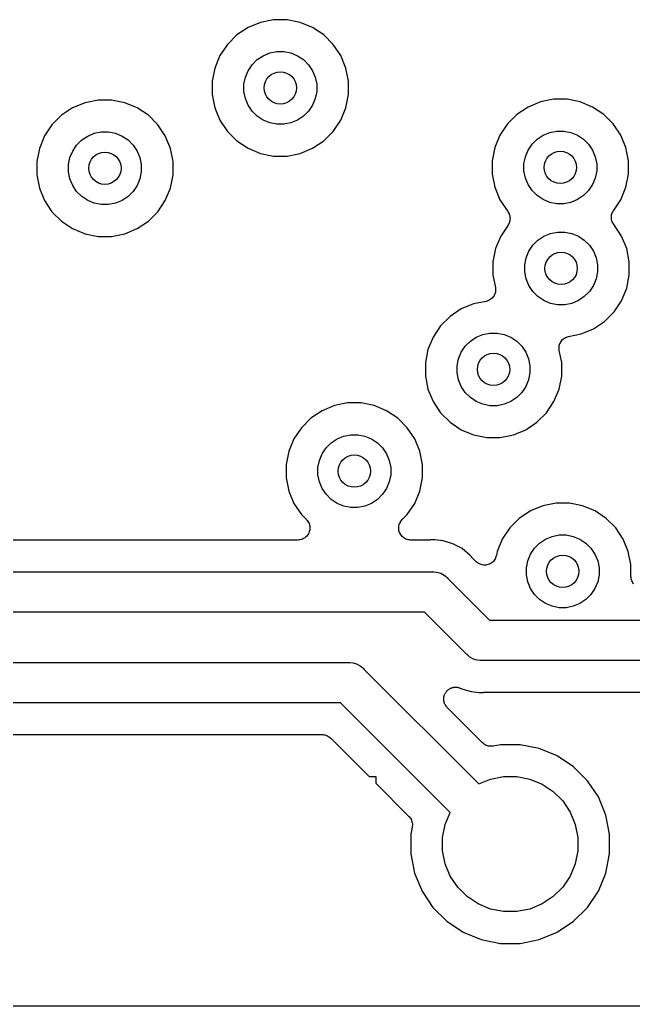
# Model space of a CAD drawing. Extents: x 3.6 to 7.49, y -4.48 to -2.36.
# Drawn here: x 5.1879 to 5.4916, y -4.4539 to -3.9655 of the extents above; entities that cross this region are included whole.
import ezdxf

# ---------------------------------------------------------------- set-up
doc = ezdxf.new("R2010")
doc.units = 0
doc.header["$MEASUREMENT"] = 0
doc.layers.add('BLACK', color=7, linetype='CONTINUOUS')

msp = doc.modelspace()

# ---------------------------------------------------------------- linework, layer by layer
at = {"layer": 'BLACK', "linetype": 'CONTINUOUS'}
for p, q in [((5.31361, -3.96546), (5.30709, -3.96676)), ((5.32025, -3.96546), (5.31361, -3.96546)), ((5.32677, -3.96676), (5.32025, -3.96546)), ((5.30094, -3.96931), (5.29542, -3.973)), ((5.30709, -3.96676), (5.30094, -3.96931)), ((5.33291, -3.96931), (5.32677, -3.96676)), ((5.33844, -3.973), (5.33291, -3.96931)), ((5.29542, -3.973), (5.29072, -3.9777)), ((5.34314, -3.9777), (5.33844, -3.973)), ((5.29072, -3.9777), (5.28702, -3.98323)), ((5.34684, -3.98323), (5.34314, -3.9777)), ((5.28702, -3.98323), (5.28448, -3.98937)), ((5.30295, -3.98774), (5.30545, -3.98523)), ((5.30545, -3.98523), (5.3084, -3.98326)), ((5.3084, -3.98326), (5.31168, -3.9819)), ((5.31168, -3.9819), (5.31516, -3.98121)), ((5.31516, -3.98121), (5.3187, -3.98121)), ((5.3187, -3.98121), (5.32218, -3.9819)), ((5.32218, -3.9819), (5.32546, -3.98326)), ((5.32546, -3.98326), (5.3284, -3.98523)), ((5.3284, -3.98523), (5.33091, -3.98774)), ((5.34938, -3.98937), (5.34684, -3.98323)), ((5.28448, -3.98937), (5.28318, -3.99589)), ((5.29962, -3.99396), (5.30098, -3.99069)), ((5.30098, -3.99069), (5.30295, -3.98774)), ((5.33091, -3.98774), (5.33288, -3.99069)), ((5.33288, -3.99069), (5.33424, -3.99396)), ((5.35068, -3.99589), (5.34938, -3.98937)), ((5.29893, -3.99744), (5.29962, -3.99396)), ((5.33424, -3.99396), (5.33493, -3.99744)), ((5.28318, -3.99589), (5.28318, -4.00254)), ((5.29893, -4.00099), (5.29893, -3.99744)), ((5.33493, -3.99744), (5.33493, -4.00099)), ((5.35068, -4.00254), (5.35068, -3.99589)), ((5.22676, -4.00524), (5.22024, -4.00654)), ((5.23341, -4.00524), (5.22676, -4.00524)), ((5.23993, -4.00654), (5.23341, -4.00524)), ((5.28318, -4.00254), (5.28448, -4.00906)), ((5.29962, -4.00446), (5.29893, -4.00099)), ((5.30098, -4.00774), (5.29962, -4.00446)), ((5.33424, -4.00446), (5.33288, -4.00774)), ((5.33493, -4.00099), (5.33424, -4.00446)), ((5.34938, -4.00906), (5.35068, -4.00254)), ((5.45219, -4.00483), (5.44567, -4.00613)), ((5.45884, -4.00483), (5.45219, -4.00483)), ((5.46536, -4.00613), (5.45884, -4.00483)), ((5.2141, -4.00908), (5.20857, -4.01278)), ((5.22024, -4.00654), (5.2141, -4.00908)), ((5.24607, -4.00908), (5.23993, -4.00654)), ((5.2516, -4.01278), (5.24607, -4.00908)), ((5.28448, -4.00906), (5.28702, -4.0152)), ((5.30295, -4.01069), (5.30098, -4.00774)), ((5.33288, -4.00774), (5.33091, -4.01069)), ((5.34684, -4.0152), (5.34938, -4.00906)), ((5.43953, -4.00868), (5.434, -4.01237)), ((5.44567, -4.00613), (5.43953, -4.00868)), ((5.4715, -4.00868), (5.46536, -4.00613)), ((5.47702, -4.01237), (5.4715, -4.00868)), ((5.20857, -4.01278), (5.20387, -4.01748)), ((5.2563, -4.01748), (5.2516, -4.01278)), ((5.28702, -4.0152), (5.29072, -4.02073)), ((5.30545, -4.01319), (5.30295, -4.01069)), ((5.3084, -4.01516), (5.30545, -4.01319)), ((5.31168, -4.01652), (5.3084, -4.01516)), ((5.32546, -4.01516), (5.32218, -4.01652)), ((5.3284, -4.01319), (5.32546, -4.01516)), ((5.33091, -4.01069), (5.3284, -4.01319)), ((5.34314, -4.02073), (5.34684, -4.0152)), ((5.434, -4.01237), (5.4293, -4.01707)), ((5.48173, -4.01707), (5.47702, -4.01237)), ((5.20387, -4.01748), (5.20018, -4.02301)), ((5.25999, -4.02301), (5.2563, -4.01748)), ((5.31516, -4.01721), (5.31168, -4.01652)), ((5.3187, -4.01721), (5.31516, -4.01721)), ((5.32218, -4.01652), (5.3187, -4.01721)), ((5.4293, -4.01707), (5.4256, -4.0226)), ((5.48542, -4.0226), (5.48173, -4.01707)), ((5.20018, -4.02301), (5.19764, -4.02915)), ((5.21611, -4.02752), (5.21861, -4.02501)), ((5.21861, -4.02501), (5.22156, -4.02304)), ((5.22156, -4.02304), (5.22484, -4.02168)), ((5.22484, -4.02168), (5.22831, -4.02099)), ((5.22831, -4.02099), (5.23186, -4.02099)), ((5.23186, -4.02099), (5.23534, -4.02168)), ((5.23534, -4.02168), (5.23861, -4.02304)), ((5.23861, -4.02304), (5.24156, -4.02501)), ((5.24156, -4.02501), (5.24407, -4.02752)), ((5.26254, -4.02915), (5.25999, -4.02301)), ((5.29072, -4.02073), (5.29542, -4.02543)), ((5.33844, -4.02543), (5.34314, -4.02073)), ((5.4256, -4.0226), (5.42306, -4.02874)), ((5.44153, -4.02711), (5.44404, -4.0246)), ((5.44404, -4.0246), (5.44699, -4.02263)), ((5.44699, -4.02263), (5.45026, -4.02127)), ((5.45026, -4.02127), (5.45374, -4.02058)), ((5.45374, -4.02058), (5.45728, -4.02058)), ((5.45728, -4.02058), (5.46076, -4.02127)), ((5.46076, -4.02127), (5.46404, -4.02263)), ((5.46404, -4.02263), (5.46699, -4.0246)), ((5.46699, -4.0246), (5.46949, -4.02711)), ((5.48796, -4.02874), (5.48542, -4.0226)), ((5.19764, -4.02915), (5.19634, -4.03567)), ((5.21414, -4.03047), (5.21611, -4.02752)), ((5.24407, -4.02752), (5.24604, -4.03047)), ((5.26383, -4.03567), (5.26254, -4.02915)), ((5.29542, -4.02543), (5.30094, -4.02912)), ((5.30094, -4.02912), (5.30709, -4.03166)), ((5.32677, -4.03166), (5.33291, -4.02912)), ((5.33291, -4.02912), (5.33844, -4.02543)), ((5.42306, -4.02874), (5.42176, -4.03526)), ((5.43956, -4.03006), (5.44153, -4.02711)), ((5.46949, -4.02711), (5.47146, -4.03006)), ((5.48926, -4.03526), (5.48796, -4.02874)), ((5.21209, -4.03722), (5.21278, -4.03374)), ((5.21278, -4.03374), (5.21414, -4.03047)), ((5.24604, -4.03047), (5.24739, -4.03374)), ((5.24739, -4.03374), (5.24809, -4.03722)), ((5.30709, -4.03166), (5.31361, -4.03296)), ((5.31361, -4.03296), (5.32025, -4.03296)), ((5.32025, -4.03296), (5.32677, -4.03166)), ((5.43751, -4.03681), (5.4382, -4.03333)), ((5.4382, -4.03333), (5.43956, -4.03006)), ((5.47146, -4.03006), (5.47282, -4.03333)), ((5.47282, -4.03333), (5.47351, -4.03681)), ((5.19634, -4.03567), (5.19634, -4.04232)), ((5.21209, -4.04076), (5.21209, -4.03722)), ((5.24809, -4.03722), (5.24809, -4.04076)), ((5.26383, -4.04232), (5.26383, -4.03567)), ((5.42176, -4.03526), (5.42176, -4.04191)), ((5.43751, -4.04036), (5.43751, -4.03681)), ((5.47351, -4.03681), (5.47351, -4.04036)), ((5.48926, -4.04191), (5.48926, -4.03526)), ((5.19634, -4.04232), (5.19764, -4.04884)), ((5.21278, -4.04424), (5.21209, -4.04076)), ((5.21414, -4.04752), (5.21278, -4.04424)), ((5.24739, -4.04424), (5.24604, -4.04752)), ((5.24809, -4.04076), (5.24739, -4.04424)), ((5.26254, -4.04884), (5.26383, -4.04232)), ((5.42176, -4.04191), (5.42306, -4.04843)), ((5.4382, -4.04383), (5.43751, -4.04036)), ((5.43956, -4.04711), (5.4382, -4.04383)), ((5.47282, -4.04383), (5.47146, -4.04711)), ((5.47351, -4.04036), (5.47282, -4.04383)), ((5.48796, -4.04843), (5.48926, -4.04191)), ((5.19764, -4.04884), (5.20018, -4.05498)), ((5.21611, -4.05047), (5.21414, -4.04752)), ((5.24604, -4.04752), (5.24407, -4.05047)), ((5.25999, -4.05498), (5.26254, -4.04884)), ((5.42306, -4.04843), (5.4256, -4.05457)), ((5.44153, -4.05006), (5.43956, -4.04711)), ((5.47146, -4.04711), (5.46949, -4.05006)), ((5.48542, -4.05457), (5.48796, -4.04843)), ((5.21861, -4.05297), (5.21611, -4.05047)), ((5.22156, -4.05494), (5.21861, -4.05297)), ((5.24156, -4.05297), (5.23861, -4.05494)), ((5.24407, -4.05047), (5.24156, -4.05297)), ((5.44404, -4.05256), (5.44153, -4.05006)), ((5.44699, -4.05453), (5.44404, -4.05256)), ((5.46699, -4.05256), (5.46404, -4.05453)), ((5.46949, -4.05006), (5.46699, -4.05256)), ((5.20018, -4.05498), (5.20387, -4.06051)), ((5.22484, -4.0563), (5.22156, -4.05494)), ((5.22831, -4.05699), (5.22484, -4.0563)), ((5.23186, -4.05699), (5.22831, -4.05699)), ((5.23534, -4.0563), (5.23186, -4.05699)), ((5.23861, -4.05494), (5.23534, -4.0563)), ((5.2563, -4.06051), (5.25999, -4.05498)), ((5.4256, -4.05457), (5.42962, -4.06058)), ((5.45026, -4.05589), (5.44699, -4.05453)), ((5.45374, -4.05658), (5.45026, -4.05589)), ((5.45728, -4.05658), (5.45374, -4.05658)), ((5.46076, -4.05589), (5.45728, -4.05658)), ((5.46404, -4.05453), (5.46076, -4.05589)), ((5.48178, -4.06001), (5.48542, -4.05457)), ((5.20387, -4.06051), (5.20857, -4.06521)), ((5.2516, -4.06521), (5.2563, -4.06051)), ((5.42962, -4.06058), (5.42963, -4.06059)), ((5.42963, -4.06059), (5.42965, -4.06062)), ((5.42965, -4.06062), (5.42966, -4.06064)), ((5.42966, -4.06064), (5.42968, -4.06066)), ((5.42968, -4.06066), (5.42993, -4.06115)), ((5.42993, -4.06115), (5.43019, -4.06164)), ((5.43019, -4.06164), (5.4302, -4.06166)), ((5.4302, -4.06166), (5.43021, -4.06168)), ((5.43021, -4.06168), (5.43036, -4.06221)), ((5.43036, -4.06221), (5.43052, -4.06274)), ((5.43052, -4.06274), (5.43052, -4.06277)), ((5.43052, -4.06277), (5.43053, -4.06279)), ((5.43053, -4.06279), (5.43058, -4.06334)), ((5.43063, -4.06394), (5.43057, -4.06448)), ((5.43058, -4.06334), (5.43063, -4.06389)), ((5.43063, -4.06389), (5.43063, -4.06391)), ((5.43063, -4.06391), (5.43063, -4.06394)), ((5.48079, -4.06323), (5.48085, -4.06268)), ((5.48079, -4.06325), (5.48079, -4.06323)), ((5.48079, -4.06328), (5.48079, -4.06325)), ((5.48084, -4.06383), (5.48079, -4.06328)), ((5.48089, -4.06438), (5.48084, -4.06383)), ((5.48085, -4.06268), (5.4809, -4.06213)), ((5.4809, -4.06213), (5.48091, -4.06211)), ((5.48091, -4.06208), (5.48108, -4.06155)), ((5.48091, -4.06211), (5.48091, -4.06208)), ((5.48108, -4.06155), (5.48124, -4.06103)), ((5.48124, -4.06103), (5.48125, -4.06101)), ((5.48125, -4.06101), (5.48126, -4.06098)), ((5.48126, -4.06098), (5.48152, -4.06049)), ((5.48152, -4.06049), (5.48178, -4.06001)), ((5.20857, -4.06521), (5.2141, -4.0689)), ((5.2141, -4.0689), (5.22024, -4.07144)), ((5.23993, -4.07144), (5.24607, -4.0689)), ((5.24607, -4.0689), (5.2516, -4.06521)), ((5.42963, -4.06715), (5.426, -4.0726)), ((5.42989, -4.06667), (5.42963, -4.06715)), ((5.43016, -4.06618), (5.42989, -4.06667)), ((5.43017, -4.06616), (5.43016, -4.06618)), ((5.43018, -4.06614), (5.43017, -4.06616)), ((5.43034, -4.06561), (5.43018, -4.06614)), ((5.43051, -4.06508), (5.43034, -4.06561)), ((5.43057, -4.06448), (5.43051, -4.06504)), ((5.43051, -4.06504), (5.43051, -4.06506)), ((5.43051, -4.06506), (5.43051, -4.06508)), ((5.48089, -4.0644), (5.48089, -4.06438)), ((5.4809, -4.06442), (5.48089, -4.0644)), ((5.48106, -4.06496), (5.4809, -4.06442)), ((5.48121, -4.06548), (5.48106, -4.06496)), ((5.48122, -4.06551), (5.48121, -4.06548)), ((5.48123, -4.06553), (5.48122, -4.06551)), ((5.48149, -4.06602), (5.48123, -4.06553)), ((5.48174, -4.06651), (5.48149, -4.06602)), ((5.48175, -4.06653), (5.48174, -4.06651)), ((5.48177, -4.06655), (5.48175, -4.06653)), ((5.48179, -4.06658), (5.48177, -4.06655)), ((5.4818, -4.06659), (5.48179, -4.06658)), ((5.48581, -4.0726), (5.4818, -4.06659)), ((5.22024, -4.07144), (5.22676, -4.07274)), ((5.22676, -4.07274), (5.23341, -4.07274)), ((5.23341, -4.07274), (5.23993, -4.07144)), ((5.426, -4.0726), (5.42345, -4.07874)), ((5.44443, -4.0746), (5.44738, -4.07263)), ((5.44738, -4.07263), (5.45066, -4.07127)), ((5.45066, -4.07127), (5.45413, -4.07058)), ((5.45413, -4.07058), (5.45768, -4.07058)), ((5.45768, -4.07058), (5.46116, -4.07127)), ((5.46116, -4.07127), (5.46443, -4.07263)), ((5.46443, -4.07263), (5.46738, -4.0746)), ((5.48836, -4.07874), (5.48581, -4.0726)), ((5.42345, -4.07874), (5.42216, -4.08526)), ((5.43995, -4.08006), (5.44192, -4.07711)), ((5.44192, -4.07711), (5.44443, -4.0746)), ((5.46738, -4.0746), (5.46989, -4.07711)), ((5.46989, -4.07711), (5.47186, -4.08006)), ((5.48965, -4.08526), (5.48836, -4.07874)), ((5.43791, -4.08681), (5.4386, -4.08333)), ((5.4386, -4.08333), (5.43995, -4.08006)), ((5.47186, -4.08006), (5.47321, -4.08333)), ((5.47321, -4.08333), (5.47391, -4.08681)), ((5.42216, -4.08526), (5.42216, -4.09191)), ((5.43791, -4.09036), (5.43791, -4.08681)), ((5.47391, -4.08681), (5.47391, -4.09036)), ((5.48965, -4.09191), (5.48965, -4.08526)), ((5.42216, -4.09191), (5.42336, -4.09797)), ((5.4386, -4.09383), (5.43791, -4.09036)), ((5.47391, -4.09036), (5.47321, -4.09383)), ((5.48836, -4.09843), (5.48965, -4.09191)), ((5.42336, -4.09797), (5.42337, -4.09801)), ((5.42337, -4.09801), (5.42337, -4.09801)), ((5.42337, -4.09801), (5.42337, -4.09801)), ((5.42337, -4.09801), (5.42338, -4.09805)), ((5.42338, -4.09805), (5.42343, -4.0986)), ((5.43995, -4.09711), (5.4386, -4.09383)), ((5.44192, -4.10006), (5.43995, -4.09711)), ((5.47186, -4.09711), (5.46989, -4.10006)), ((5.47321, -4.09383), (5.47186, -4.09711)), ((5.42209, -4.10288), (5.42174, -4.10331)), ((5.42245, -4.10245), (5.42209, -4.10288)), ((5.42246, -4.10243), (5.42245, -4.10245)), ((5.42247, -4.10242), (5.42246, -4.10243)), ((5.42274, -4.10193), (5.42247, -4.10242)), ((5.423, -4.10144), (5.42274, -4.10193)), ((5.42301, -4.10142), (5.423, -4.10144)), ((5.42302, -4.1014), (5.42301, -4.10142)), ((5.42318, -4.10087), (5.42302, -4.1014)), ((5.42335, -4.10034), (5.42318, -4.10087)), ((5.42336, -4.1003), (5.42335, -4.10032)), ((5.42335, -4.10032), (5.42335, -4.10034)), ((5.42342, -4.09975), (5.42336, -4.1003)), ((5.42348, -4.0992), (5.42342, -4.09975)), ((5.42343, -4.0986), (5.42348, -4.09916)), ((5.42348, -4.09916), (5.42347, -4.09918)), ((5.42347, -4.09918), (5.42348, -4.0992)), ((5.44443, -4.10256), (5.44192, -4.10006)), ((5.44738, -4.10453), (5.44443, -4.10256)), ((5.46738, -4.10256), (5.46443, -4.10453)), ((5.46989, -4.10006), (5.46738, -4.10256)), ((5.48581, -4.10457), (5.48836, -4.09843)), ((5.4126, -4.10613), (5.40646, -4.10868)), ((5.41872, -4.10491), (5.4126, -4.10613)), ((5.41926, -4.10475), (5.41872, -4.10491)), ((5.41979, -4.10459), (5.41926, -4.10475)), ((5.41981, -4.10458), (5.41979, -4.10459)), ((5.41983, -4.10458), (5.41981, -4.10458)), ((5.42031, -4.10432), (5.41983, -4.10458)), ((5.42081, -4.10406), (5.42031, -4.10432)), ((5.42083, -4.10405), (5.42081, -4.10406)), ((5.42084, -4.10404), (5.42083, -4.10405)), ((5.42127, -4.10368), (5.42084, -4.10404)), ((5.42171, -4.10334), (5.42127, -4.10368)), ((5.42172, -4.10332), (5.42171, -4.10334)), ((5.42174, -4.10331), (5.42172, -4.10332)), ((5.45066, -4.10589), (5.44738, -4.10453)), ((5.45413, -4.10658), (5.45066, -4.10589)), ((5.45768, -4.10658), (5.45413, -4.10658)), ((5.46116, -4.10589), (5.45768, -4.10658)), ((5.46443, -4.10453), (5.46116, -4.10589)), ((5.48212, -4.1101), (5.48581, -4.10457)), ((5.40093, -4.11237), (5.39623, -4.11707)), ((5.40646, -4.10868), (5.40093, -4.11237)), ((5.47742, -4.1148), (5.48212, -4.1101)), ((5.39623, -4.11707), (5.39253, -4.1226)), ((5.47189, -4.11849), (5.47742, -4.1148)), ((5.39253, -4.1226), (5.38999, -4.12874)), ((5.41097, -4.1246), (5.41391, -4.12263)), ((5.41391, -4.12263), (5.41719, -4.12127)), ((5.41719, -4.12127), (5.42067, -4.12058)), ((5.42067, -4.12058), (5.42421, -4.12058)), ((5.42421, -4.12058), (5.42769, -4.12127)), ((5.42769, -4.12127), (5.43097, -4.12263)), ((5.43097, -4.12263), (5.43392, -4.1246)), ((5.45803, -4.12285), (5.45852, -4.12259)), ((5.45852, -4.12259), (5.45854, -4.12258)), ((5.45854, -4.12258), (5.45856, -4.12257)), ((5.45856, -4.12257), (5.45909, -4.12241)), ((5.45909, -4.12241), (5.45962, -4.12225)), ((5.45962, -4.12225), (5.46575, -4.12103)), ((5.46575, -4.12103), (5.47189, -4.11849)), ((5.40649, -4.13006), (5.40846, -4.12711)), ((5.40846, -4.12711), (5.41097, -4.1246)), ((5.43392, -4.1246), (5.43642, -4.12711)), ((5.43642, -4.12711), (5.43839, -4.13006)), ((5.45487, -4.12797), (5.45493, -4.12741)), ((5.45493, -4.12741), (5.45499, -4.12686)), ((5.45499, -4.12686), (5.455, -4.12684)), ((5.455, -4.12682), (5.45516, -4.12629)), ((5.455, -4.12684), (5.455, -4.12682)), ((5.45516, -4.12629), (5.45533, -4.12576)), ((5.45533, -4.12576), (5.45534, -4.12574)), ((5.45534, -4.12574), (5.45535, -4.12572)), ((5.45535, -4.12572), (5.45561, -4.12524)), ((5.45561, -4.12524), (5.45588, -4.12475)), ((5.45588, -4.12475), (5.45589, -4.12473)), ((5.45589, -4.12473), (5.4559, -4.12471)), ((5.4559, -4.12471), (5.45626, -4.12429)), ((5.45626, -4.12429), (5.45661, -4.12386)), ((5.45661, -4.12386), (5.45663, -4.12384)), ((5.45663, -4.12384), (5.45664, -4.12383)), ((5.45664, -4.12383), (5.45707, -4.12348)), ((5.45707, -4.12348), (5.4575, -4.12313)), ((5.4575, -4.12313), (5.45752, -4.12312)), ((5.45752, -4.12312), (5.45754, -4.12311)), ((5.45754, -4.12311), (5.45803, -4.12285)), ((5.38999, -4.12874), (5.38869, -4.13526)), ((5.40513, -4.13333), (5.40649, -4.13006)), ((5.43839, -4.13006), (5.43975, -4.13333)), ((5.45487, -4.12799), (5.45487, -4.12797)), ((5.45487, -4.12801), (5.45487, -4.12799)), ((5.45492, -4.12856), (5.45487, -4.12801)), ((5.45497, -4.12912), (5.45492, -4.12856)), ((5.45498, -4.12915), (5.45497, -4.12912)), ((5.45498, -4.12916), (5.45498, -4.12915)), ((5.45498, -4.1292), (5.45498, -4.12916)), ((5.45498, -4.12916), (5.45498, -4.12916)), ((5.45619, -4.13526), (5.45498, -4.1292)), ((5.38869, -4.13526), (5.38869, -4.14191)), ((5.40444, -4.13681), (5.40513, -4.13333)), ((5.40444, -4.14036), (5.40444, -4.13681)), ((5.43975, -4.13333), (5.44044, -4.13681)), ((5.44044, -4.13681), (5.44044, -4.14036)), ((5.45619, -4.14191), (5.45619, -4.13526)), ((5.38869, -4.14191), (5.38999, -4.14843)), ((5.40513, -4.14383), (5.40444, -4.14036)), ((5.44044, -4.14036), (5.43975, -4.14383)), ((5.45489, -4.14843), (5.45619, -4.14191)), ((5.40649, -4.14711), (5.40513, -4.14383)), ((5.40846, -4.15006), (5.40649, -4.14711)), ((5.43839, -4.14711), (5.43642, -4.15006)), ((5.43975, -4.14383), (5.43839, -4.14711)), ((5.38999, -4.14843), (5.39253, -4.15457)), ((5.41097, -4.15256), (5.40846, -4.15006)), ((5.43642, -4.15006), (5.43392, -4.15256)), ((5.45235, -4.15457), (5.45489, -4.14843)), ((5.3437, -4.15653), (5.33756, -4.15907)), ((5.35022, -4.15523), (5.3437, -4.15653)), ((5.35687, -4.15523), (5.35022, -4.15523)), ((5.36339, -4.15653), (5.35687, -4.15523)), ((5.36953, -4.15907), (5.36339, -4.15653)), ((5.39253, -4.15457), (5.39623, -4.1601)), ((5.41391, -4.15453), (5.41097, -4.15256)), ((5.41719, -4.15589), (5.41391, -4.15453)), ((5.42067, -4.15658), (5.41719, -4.15589)), ((5.42421, -4.15658), (5.42067, -4.15658)), ((5.42769, -4.15589), (5.42421, -4.15658)), ((5.43097, -4.15453), (5.42769, -4.15589)), ((5.43392, -4.15256), (5.43097, -4.15453)), ((5.44865, -4.1601), (5.45235, -4.15457)), ((5.33756, -4.15907), (5.33203, -4.16276)), ((5.37506, -4.16276), (5.36953, -4.15907)), ((5.39623, -4.1601), (5.40093, -4.1648)), ((5.44395, -4.1648), (5.44865, -4.1601)), ((5.33203, -4.16276), (5.32733, -4.16746)), ((5.37976, -4.16746), (5.37506, -4.16276)), ((5.40093, -4.1648), (5.40646, -4.16849)), ((5.43843, -4.16849), (5.44276, -4.16559)), ((5.44276, -4.16559), (5.44395, -4.1648)), ((5.44276, -4.16559), (5.44276, -4.16559)), ((5.32733, -4.16746), (5.32364, -4.17299)), ((5.34829, -4.17167), (5.35177, -4.17098)), ((5.35177, -4.17098), (5.35532, -4.17098)), ((5.35532, -4.17098), (5.35879, -4.17167)), ((5.38345, -4.17299), (5.37976, -4.16746)), ((5.40646, -4.16849), (5.4126, -4.17103)), ((5.4126, -4.17103), (5.41912, -4.17233)), ((5.42576, -4.17233), (5.43228, -4.17103)), ((5.43228, -4.17103), (5.43843, -4.16849)), ((5.32364, -4.17299), (5.32109, -4.17913)), ((5.33956, -4.1775), (5.34207, -4.17499)), ((5.34207, -4.17499), (5.34502, -4.17302)), ((5.34502, -4.17302), (5.34829, -4.17167)), ((5.35879, -4.17167), (5.36207, -4.17302)), ((5.36207, -4.17302), (5.36502, -4.17499)), ((5.36502, -4.17499), (5.36752, -4.1775)), ((5.38599, -4.17913), (5.38345, -4.17299)), ((5.41912, -4.17233), (5.42576, -4.17233)), ((5.32109, -4.17913), (5.3198, -4.18565)), ((5.33624, -4.18373), (5.33759, -4.18045)), ((5.33759, -4.18045), (5.33956, -4.1775)), ((5.36752, -4.1775), (5.36949, -4.18045)), ((5.36949, -4.18045), (5.37085, -4.18373)), ((5.38729, -4.18565), (5.38599, -4.17913)), ((5.3198, -4.18565), (5.3198, -4.1923)), ((5.33554, -4.1872), (5.33624, -4.18373)), ((5.37085, -4.18373), (5.37154, -4.1872)), ((5.38729, -4.1923), (5.38729, -4.18565)), ((5.33554, -4.19075), (5.33554, -4.1872)), ((5.33624, -4.19423), (5.33554, -4.19075)), ((5.37154, -4.19075), (5.37085, -4.19423)), ((5.37154, -4.1872), (5.37154, -4.19075)), ((5.3198, -4.1923), (5.32109, -4.19882)), ((5.33759, -4.1975), (5.33624, -4.19423)), ((5.37085, -4.19423), (5.36949, -4.1975)), ((5.38599, -4.19882), (5.38729, -4.1923)), ((5.32109, -4.19882), (5.32364, -4.20496)), ((5.33956, -4.20045), (5.33759, -4.1975)), ((5.34207, -4.20296), (5.33956, -4.20045)), ((5.36752, -4.20045), (5.36502, -4.20296)), ((5.36949, -4.1975), (5.36752, -4.20045)), ((5.38345, -4.20496), (5.38599, -4.19882)), ((5.32364, -4.20496), (5.32733, -4.21049)), ((5.34502, -4.20493), (5.34207, -4.20296)), ((5.34829, -4.20628), (5.34502, -4.20493)), ((5.36207, -4.20493), (5.35879, -4.20628)), ((5.36502, -4.20296), (5.36207, -4.20493)), ((5.37976, -4.21049), (5.38345, -4.20496)), ((5.45337, -4.20483), (5.44685, -4.20613)), ((5.46002, -4.20483), (5.45337, -4.20483)), ((5.46654, -4.20613), (5.46002, -4.20483)), ((5.32733, -4.21049), (5.32983, -4.21299)), ((5.35177, -4.20698), (5.34829, -4.20628)), ((5.35532, -4.20698), (5.35177, -4.20698)), ((5.35879, -4.20628), (5.35532, -4.20698)), ((5.37726, -4.21299), (5.37976, -4.21049)), ((5.44071, -4.20868), (5.43518, -4.21237)), ((5.44685, -4.20613), (5.44071, -4.20868)), ((5.47268, -4.20868), (5.46654, -4.20613)), ((5.47821, -4.21237), (5.47268, -4.20868)), ((5.32983, -4.21299), (5.32987, -4.21303)), ((5.32987, -4.21303), (5.32987, -4.21303)), ((5.32987, -4.21303), (5.32987, -4.21303)), ((5.32987, -4.21303), (5.32989, -4.21305)), ((5.32989, -4.21305), (5.33024, -4.21349)), ((5.33024, -4.21349), (5.3306, -4.21393)), ((5.3306, -4.21393), (5.3306, -4.21394)), ((5.3306, -4.21394), (5.33061, -4.21395)), ((5.33061, -4.21395), (5.33086, -4.21444)), ((5.33086, -4.21444), (5.33113, -4.21495)), ((5.33113, -4.21495), (5.33113, -4.21496)), ((5.33113, -4.21496), (5.33114, -4.21497)), ((5.33114, -4.21497), (5.33129, -4.21551)), ((5.33129, -4.21551), (5.33145, -4.21606)), ((5.37565, -4.21598), (5.37581, -4.21544)), ((5.37581, -4.21544), (5.37598, -4.2149)), ((5.37598, -4.2149), (5.37599, -4.21489)), ((5.37599, -4.21488), (5.37626, -4.21437)), ((5.37599, -4.21489), (5.37599, -4.21488)), ((5.37626, -4.21437), (5.37653, -4.21388)), ((5.37653, -4.21387), (5.37654, -4.21386)), ((5.37653, -4.21388), (5.37653, -4.21387)), ((5.37654, -4.21386), (5.3769, -4.21342)), ((5.3769, -4.21342), (5.37726, -4.21299)), ((5.43518, -4.21237), (5.43048, -4.21707)), ((5.48291, -4.21707), (5.47821, -4.21237)), ((5.33082, -4.21997), (5.33055, -4.22047)), ((5.33109, -4.21947), (5.33082, -4.21997)), ((5.3311, -4.21945), (5.33109, -4.21946)), ((5.33109, -4.21946), (5.33109, -4.21947)), ((5.33126, -4.21891), (5.3311, -4.21945)), ((5.33143, -4.21837), (5.33126, -4.21891)), ((5.33144, -4.21836), (5.33143, -4.21837)), ((5.3315, -4.21779), (5.33144, -4.21835)), ((5.33144, -4.21835), (5.33144, -4.21836)), ((5.33145, -4.21606), (5.33146, -4.21607)), ((5.33146, -4.21607), (5.33146, -4.21608)), ((5.33146, -4.21608), (5.33151, -4.21665)), ((5.33156, -4.21723), (5.3315, -4.21779)), ((5.33151, -4.21665), (5.33156, -4.21721)), ((5.33156, -4.21721), (5.33156, -4.21722)), ((5.33156, -4.21722), (5.33156, -4.21723)), ((5.37553, -4.21712), (5.37559, -4.21657)), ((5.37553, -4.21713), (5.37553, -4.21712)), ((5.37553, -4.21714), (5.37553, -4.21713)), ((5.37558, -4.2177), (5.37553, -4.21714)), ((5.37563, -4.21827), (5.37558, -4.2177)), ((5.37559, -4.21657), (5.37564, -4.216)), ((5.37563, -4.21828), (5.37563, -4.21827)), ((5.37564, -4.21829), (5.37563, -4.21828)), ((5.37564, -4.216), (5.37565, -4.21599)), ((5.3758, -4.21883), (5.37564, -4.21829)), ((5.37565, -4.21599), (5.37565, -4.21598)), ((5.37596, -4.21938), (5.3758, -4.21883)), ((5.37596, -4.21939), (5.37596, -4.21938)), ((5.37597, -4.2194), (5.37596, -4.21939)), ((5.37623, -4.21989), (5.37597, -4.2194)), ((5.37649, -4.2204), (5.37623, -4.21989)), ((5.3765, -4.22041), (5.37649, -4.2204)), ((5.3765, -4.22042), (5.3765, -4.22041)), ((5.37686, -4.22085), (5.3765, -4.22042)), ((5.43048, -4.21707), (5.42679, -4.2226)), ((5.4866, -4.2226), (5.48291, -4.21707)), ((5.32565, -4.22307), (4.90902, -4.22307)), ((5.32622, -4.22302), (5.32565, -4.22307)), ((5.32678, -4.22296), (5.32622, -4.22302)), ((5.32679, -4.22296), (5.32678, -4.22296)), ((5.3268, -4.22296), (5.32679, -4.22296)), ((5.32735, -4.22279), (5.3268, -4.22296)), ((5.32789, -4.22263), (5.32735, -4.22279)), ((5.3279, -4.22263), (5.32789, -4.22263)), ((5.32789, -4.22263), (5.32789, -4.22263)), ((5.32841, -4.22236), (5.3279, -4.22263)), ((5.3289, -4.2221), (5.32841, -4.22236)), ((5.32891, -4.22209), (5.3289, -4.2221)), ((5.32892, -4.22208), (5.32891, -4.22209)), ((5.32937, -4.22172), (5.32892, -4.22208)), ((5.3298, -4.22137), (5.32937, -4.22172)), ((5.32981, -4.22136), (5.3298, -4.22137)), ((5.33018, -4.22091), (5.32981, -4.22136)), ((5.32981, -4.22136), (5.32981, -4.22136)), ((5.33054, -4.22048), (5.33018, -4.22091)), ((5.33055, -4.22047), (5.33054, -4.22048)), ((5.33054, -4.22048), (5.33054, -4.22048)), ((5.37721, -4.2213), (5.37686, -4.22085)), ((5.37722, -4.2213), (5.37721, -4.2213)), ((5.37723, -4.22131), (5.37722, -4.2213)), ((5.37766, -4.22167), (5.37723, -4.22131)), ((5.3781, -4.22204), (5.37766, -4.22167)), ((5.37811, -4.22204), (5.3781, -4.22204)), ((5.37811, -4.22205), (5.37811, -4.22204)), ((5.37862, -4.22232), (5.37811, -4.22205)), ((5.37911, -4.22259), (5.37862, -4.22232)), ((5.37912, -4.2226), (5.37911, -4.22259)), ((5.37913, -4.2226), (5.37912, -4.2226)), ((5.37967, -4.22277), (5.37913, -4.2226)), ((5.38021, -4.22294), (5.37967, -4.22277)), ((5.38022, -4.22294), (5.38021, -4.22294)), ((5.38023, -4.22295), (5.38022, -4.22294)), ((5.38079, -4.22301), (5.38023, -4.22295)), ((5.38135, -4.22307), (5.38079, -4.22301)), ((5.38137, -4.22307), (5.38135, -4.22307)), ((5.38143, -4.22307), (5.38137, -4.22307)), ((5.38137, -4.22307), (5.38137, -4.22307)), ((5.38137, -4.22307), (5.38137, -4.22307)), ((5.39091, -4.22307), (5.38143, -4.22307)), ((5.39116, -4.22305), (5.39091, -4.22307)), ((5.39141, -4.22305), (5.39116, -4.22305)), ((5.39149, -4.22304), (5.39141, -4.22305)), ((5.39247, -4.22295), (5.39149, -4.22304)), ((5.39344, -4.22304), (5.39247, -4.22295)), ((5.39751, -4.22344), (5.39344, -4.22304)), ((5.39344, -4.22304), (5.39344, -4.22304)), ((5.40237, -4.22492), (5.39751, -4.22344)), ((5.40684, -4.22731), (5.40237, -4.22492)), ((5.42679, -4.2226), (5.42424, -4.22874)), ((5.44271, -4.22711), (5.44522, -4.2246)), ((5.44522, -4.2246), (5.44817, -4.22263)), ((5.44817, -4.22263), (5.45144, -4.22127)), ((5.45144, -4.22127), (5.45492, -4.22058)), ((5.45492, -4.22058), (5.45847, -4.22058)), ((5.45847, -4.22058), (5.46194, -4.22127)), ((5.46194, -4.22127), (5.46522, -4.22263)), ((5.46522, -4.22263), (5.46817, -4.2246)), ((5.46817, -4.2246), (5.47067, -4.22711)), ((5.48914, -4.22874), (5.4866, -4.2226)), ((5.41076, -4.23052), (5.40684, -4.22731)), ((5.42424, -4.22874), (5.42384, -4.23078)), ((5.43938, -4.23333), (5.44074, -4.23006)), ((5.44074, -4.23006), (5.44271, -4.22711)), ((5.47067, -4.22711), (5.47264, -4.23006)), ((5.47264, -4.23006), (5.474, -4.23333)), ((5.49044, -4.23526), (5.48914, -4.22874)), ((5.41138, -4.23128), (5.41076, -4.23052)), ((5.41156, -4.23146), (5.41138, -4.23128)), ((5.41172, -4.23165), (5.41156, -4.23146)), ((5.41177, -4.23171), (5.41172, -4.23165)), ((5.41387, -4.23381), (5.41177, -4.23171)), ((5.4143, -4.23416), (5.41387, -4.23381)), ((5.41474, -4.23452), (5.4143, -4.23416)), ((5.41475, -4.23453), (5.41474, -4.23452)), ((5.41476, -4.23454), (5.41475, -4.23453)), ((5.41526, -4.23481), (5.41476, -4.23454)), ((5.41575, -4.23507), (5.41526, -4.23481)), ((5.41576, -4.23508), (5.41575, -4.23507)), ((5.41577, -4.23508), (5.41576, -4.23508)), ((5.41632, -4.23525), (5.41577, -4.23508)), ((5.42025, -4.23511), (5.41971, -4.23527)), ((5.42026, -4.2351), (5.42025, -4.23511)), ((5.42027, -4.2351), (5.42026, -4.2351)), ((5.42077, -4.23484), (5.42027, -4.2351)), ((5.42127, -4.23457), (5.42077, -4.23484)), ((5.42128, -4.23457), (5.42127, -4.23457)), ((5.42129, -4.23456), (5.42128, -4.23457)), ((5.42173, -4.23421), (5.42129, -4.23456)), ((5.42217, -4.23385), (5.42173, -4.23421)), ((5.42218, -4.23384), (5.42217, -4.23385)), ((5.42219, -4.23384), (5.42218, -4.23384)), ((5.42255, -4.2334), (5.42219, -4.23384)), ((5.42291, -4.23297), (5.42255, -4.2334)), ((5.42292, -4.23296), (5.42291, -4.23297)), ((5.42293, -4.23295), (5.42292, -4.23296)), ((5.4232, -4.23245), (5.42293, -4.23295)), ((5.42347, -4.23196), (5.4232, -4.23245)), ((5.42348, -4.23194), (5.42347, -4.23195)), ((5.42347, -4.23195), (5.42347, -4.23196)), ((5.42365, -4.2314), (5.42348, -4.23194)), ((5.42382, -4.23086), (5.42365, -4.2314)), ((5.42384, -4.23078), (5.42382, -4.23084)), ((5.42382, -4.23084), (5.42382, -4.23084)), ((5.42382, -4.23084), (5.42382, -4.23084)), ((5.42382, -4.23084), (5.42382, -4.23086)), ((5.43869, -4.23681), (5.43938, -4.23333)), ((5.474, -4.23333), (5.47469, -4.23681)), ((4.90006, -4.23882), (5.39198, -4.23882)), ((5.39198, -4.23882), (5.39247, -4.23877)), ((5.39247, -4.23877), (5.39296, -4.23882)), ((5.39296, -4.23882), (5.39296, -4.23882)), ((5.39296, -4.23882), (5.39443, -4.23896)), ((5.39443, -4.23896), (5.39631, -4.23954)), ((5.39631, -4.23954), (5.39805, -4.24046)), ((5.41685, -4.23541), (5.41632, -4.23525)), ((5.41686, -4.23542), (5.41685, -4.23541)), ((5.41688, -4.23542), (5.41686, -4.23542)), ((5.41744, -4.23548), (5.41688, -4.23542)), ((5.418, -4.23554), (5.41744, -4.23548)), ((5.41801, -4.23553), (5.418, -4.23554)), ((5.41802, -4.23554), (5.41801, -4.23553)), ((5.41858, -4.23548), (5.41802, -4.23554)), ((5.41914, -4.23543), (5.41858, -4.23548)), ((5.41916, -4.23543), (5.41914, -4.23543)), ((5.41917, -4.23543), (5.41916, -4.23543)), ((5.41971, -4.23527), (5.41917, -4.23543)), ((5.43869, -4.24036), (5.43869, -4.23681)), ((5.47469, -4.23681), (5.47469, -4.24036)), ((5.49044, -4.24107), (5.49044, -4.23526)), ((5.39805, -4.24046), (5.39868, -4.24098)), ((5.39868, -4.24098), (5.39919, -4.2414)), ((5.39919, -4.2414), (5.39919, -4.2414)), ((5.39919, -4.2414), (5.39957, -4.24171)), ((5.39957, -4.24171), (5.39988, -4.24209)), ((5.39988, -4.24209), (5.42051, -4.26272)), ((5.43938, -4.24383), (5.43869, -4.24036)), ((5.44074, -4.24711), (5.43938, -4.24383)), ((5.474, -4.24383), (5.47264, -4.24711)), ((5.47469, -4.24036), (5.474, -4.24383)), ((5.4905, -4.24162), (5.49044, -4.24107)), ((5.49055, -4.24218), (5.4905, -4.24162)), ((5.49055, -4.2422), (5.49055, -4.24218)), ((5.49055, -4.24222), (5.49055, -4.2422)), ((5.49071, -4.24275), (5.49055, -4.24222)), ((5.49087, -4.24328), (5.49071, -4.24275)), ((5.49088, -4.2433), (5.49087, -4.24328)), ((5.49089, -4.24332), (5.49088, -4.2433)), ((5.49115, -4.24381), (5.49089, -4.24332)), ((5.4914, -4.2443), (5.49115, -4.24381)), ((5.49142, -4.24432), (5.4914, -4.2443)), ((5.49143, -4.24434), (5.49142, -4.24432)), ((5.49178, -4.24477), (5.49143, -4.24434)), ((5.44271, -4.25006), (5.44074, -4.24711)), ((5.47264, -4.24711), (5.47067, -4.25006)), ((5.44522, -4.25256), (5.44271, -4.25006)), ((5.44817, -4.25453), (5.44522, -4.25256)), ((5.45144, -4.25589), (5.44817, -4.25453)), ((5.46522, -4.25453), (5.46194, -4.25589)), ((5.46817, -4.25256), (5.46522, -4.25453)), ((5.47067, -4.25006), (5.46817, -4.25256)), ((5.38832, -4.25882), (4.8964, -4.25882)), ((5.40895, -4.27945), (5.38832, -4.25882)), ((5.45492, -4.25658), (5.45144, -4.25589)), ((5.45847, -4.25658), (5.45492, -4.25658)), ((5.46194, -4.25589), (5.45847, -4.25658)), ((5.42051, -4.26272), (5.52932, -4.26272)), ((4.79848, -4.2837), (5.3503, -4.2837)), ((5.3503, -4.2837), (5.35079, -4.28365)), ((5.35079, -4.28365), (5.35128, -4.2837)), ((5.35128, -4.2837), (5.35128, -4.2837)), ((5.35128, -4.2837), (5.35275, -4.28385)), ((5.35275, -4.28385), (5.35463, -4.28442)), ((5.40927, -4.27983), (5.40895, -4.27945)), ((5.40965, -4.28014), (5.40927, -4.27983)), ((5.41061, -4.28093), (5.40965, -4.28014)), ((5.40965, -4.28014), (5.40965, -4.28014)), ((5.41079, -4.28108), (5.41061, -4.28093)), ((5.41253, -4.28201), (5.41079, -4.28108)), ((5.41441, -4.28258), (5.41253, -4.28201)), ((5.41588, -4.28272), (5.41441, -4.28258)), ((5.41637, -4.28277), (5.41588, -4.28272)), ((5.41588, -4.28272), (5.41588, -4.28272)), ((5.41686, -4.28272), (5.41637, -4.28277)), ((5.52567, -4.28272), (5.41686, -4.28272)), ((5.35463, -4.28442), (5.35637, -4.28535)), ((5.35637, -4.28535), (5.35702, -4.28588)), ((5.35702, -4.28588), (5.35751, -4.28628)), ((5.35751, -4.28628), (5.35751, -4.28628)), ((5.35751, -4.28628), (5.35789, -4.2866)), ((5.35789, -4.2866), (5.35821, -4.28698)), ((5.35821, -4.28698), (5.4151, -4.34387)), ((5.39866, -4.29877), (5.3988, -4.29852)), ((5.3988, -4.29852), (5.39899, -4.2983)), ((5.39899, -4.2983), (5.39914, -4.29806)), ((5.39914, -4.29806), (5.39935, -4.29786)), ((5.39935, -4.29786), (5.39954, -4.29763)), ((5.39954, -4.29763), (5.39976, -4.29745)), ((5.39976, -4.29745), (5.39996, -4.29725)), ((5.39996, -4.29725), (5.40021, -4.29709)), ((5.40021, -4.29709), (5.40044, -4.29691)), ((5.40044, -4.29691), (5.40069, -4.29677)), ((5.40069, -4.29677), (5.40093, -4.29662)), ((5.40093, -4.29662), (5.4012, -4.2965)), ((5.4012, -4.2965), (5.40146, -4.29637)), ((5.40146, -4.29637), (5.40173, -4.29629)), ((5.40173, -4.29629), (5.40199, -4.29618)), ((5.40199, -4.29618), (5.40228, -4.29612)), ((5.40228, -4.29612), (5.40256, -4.29604)), ((5.40256, -4.29604), (5.40284, -4.29601)), ((5.40284, -4.29601), (5.40312, -4.29596)), ((5.40312, -4.29596), (5.40342, -4.29596)), ((5.40342, -4.29596), (5.40371, -4.29593)), ((5.40371, -4.29593), (5.40399, -4.29596)), ((5.40399, -4.29596), (5.40428, -4.29596)), ((5.40428, -4.29596), (5.40456, -4.29602)), ((5.40456, -4.29602), (5.40485, -4.29605)), ((5.40485, -4.29605), (5.40513, -4.29613)), ((5.40513, -4.29613), (5.40541, -4.29619)), ((5.40541, -4.29619), (5.40568, -4.2963)), ((5.40568, -4.2963), (5.40596, -4.29638)), ((5.40596, -4.29638), (5.40621, -4.29652)), ((5.40621, -4.29652), (5.40647, -4.29663)), ((5.40647, -4.29663), (5.40647, -4.29663)), ((5.40647, -4.29663), (5.4073, -4.29688)), ((5.4073, -4.29688), (5.4073, -4.29688)), ((5.4073, -4.29688), (5.41132, -4.2981)), ((5.41132, -4.2981), (5.4154, -4.2985)), ((5.4154, -4.2985), (5.4154, -4.2985)), ((5.4154, -4.2985), (5.41637, -4.2986)), ((5.41637, -4.2986), (5.41735, -4.2985)), ((5.41735, -4.2985), (5.41743, -4.29849)), ((5.41743, -4.29849), (5.41768, -4.2985)), ((5.41768, -4.2985), (5.41793, -4.29847)), ((5.41793, -4.29847), (5.5167, -4.29847)), ((5.39778, -4.30177), (5.39781, -4.30149)), ((5.39781, -4.30207), (5.39778, -4.30177)), ((5.3978, -4.30236), (5.39781, -4.30207)), ((5.39786, -4.30264), (5.3978, -4.30236)), ((5.39781, -4.30149), (5.39782, -4.30121)), ((5.39782, -4.30121), (5.39787, -4.30092)), ((5.39788, -4.30292), (5.39786, -4.30264)), ((5.39787, -4.30092), (5.39791, -4.30063)), ((5.39796, -4.3032), (5.39788, -4.30292)), ((5.39791, -4.30063), (5.39799, -4.30036)), ((5.39802, -4.30349), (5.39796, -4.3032)), ((5.39799, -4.30036), (5.39805, -4.30008)), ((5.39812, -4.30376), (5.39802, -4.30349)), ((5.39805, -4.30008), (5.39816, -4.29981)), ((5.39816, -4.29981), (5.39825, -4.29953)), ((5.39825, -4.29953), (5.39839, -4.29928)), ((5.39839, -4.29928), (5.3985, -4.29902)), ((5.3985, -4.29902), (5.39866, -4.29877)), ((5.34665, -4.3037), (4.79483, -4.3037)), ((5.40095, -4.35801), (5.34665, -4.3037)), ((5.3982, -4.30403), (5.39812, -4.30376)), ((5.39834, -4.30429), (5.3982, -4.30403)), ((5.39845, -4.30456), (5.39834, -4.30429)), ((5.3986, -4.3048), (5.39845, -4.30456)), ((5.39873, -4.30505), (5.3986, -4.3048)), ((5.39892, -4.30528), (5.39873, -4.30505)), ((5.39908, -4.30553), (5.39892, -4.30528)), ((5.39928, -4.30573), (5.39908, -4.30553)), ((5.39945, -4.30595), (5.39928, -4.30573)), ((5.39951, -4.30601), (5.39945, -4.30595)), ((5.417, -4.3235), (5.39951, -4.30601)), ((5.15729, -4.31945), (5.33768, -4.31945)), ((5.33768, -4.31945), (5.3377, -4.31945)), ((5.3377, -4.31945), (5.3377, -4.31945)), ((5.3377, -4.31945), (5.3377, -4.31945)), ((5.3377, -4.31945), (5.33776, -4.31945)), ((5.33776, -4.31945), (5.3383, -4.31951)), ((5.3383, -4.31951), (5.33884, -4.31957)), ((5.33884, -4.31957), (5.33887, -4.31957)), ((5.33887, -4.31957), (5.3389, -4.31958)), ((5.3389, -4.31958), (5.33942, -4.31974)), ((5.33942, -4.31974), (5.33995, -4.3199)), ((5.33995, -4.3199), (5.33997, -4.31992)), ((5.33997, -4.31992), (5.34, -4.31993)), ((5.34, -4.31993), (5.34048, -4.32019)), ((5.34048, -4.32019), (5.34096, -4.32045)), ((5.34096, -4.32045), (5.34099, -4.32047)), ((5.34099, -4.32047), (5.34101, -4.32048)), ((5.34101, -4.32048), (5.34143, -4.32083)), ((5.34143, -4.32083), (5.34185, -4.32118)), ((5.34185, -4.32118), (5.36083, -4.34016)), ((5.41742, -4.32384), (5.417, -4.3235)), ((5.41784, -4.3242), (5.41742, -4.32384)), ((5.41787, -4.32421), (5.41784, -4.3242)), ((5.41789, -4.32423), (5.41787, -4.32421)), ((5.41837, -4.32449), (5.41789, -4.32423)), ((5.41885, -4.32475), (5.41837, -4.32449)), ((5.41888, -4.32476), (5.41885, -4.32475)), ((5.4189, -4.32477), (5.41888, -4.32476)), ((5.41943, -4.32493), (5.4189, -4.32477)), ((5.41995, -4.3251), (5.41943, -4.32493)), ((5.41998, -4.3251), (5.41995, -4.3251)), ((5.42001, -4.32511), (5.41998, -4.3251)), ((5.42055, -4.32517), (5.42001, -4.32511)), ((5.4211, -4.32523), (5.42055, -4.32517)), ((5.42112, -4.32522), (5.4211, -4.32523)), ((5.42115, -4.32523), (5.42112, -4.32522)), ((5.4217, -4.32517), (5.42115, -4.32523)), ((5.42224, -4.32513), (5.4217, -4.32517)), ((5.4223, -4.32512), (5.42224, -4.32513)), ((5.42232, -4.32511), (5.4223, -4.32512)), ((5.4223, -4.32512), (5.4223, -4.32512)), ((5.4223, -4.32512), (5.4223, -4.32512)), ((5.42586, -4.32441), (5.42232, -4.32511)), ((5.43556, -4.32441), (5.42586, -4.32441)), ((5.44506, -4.3263), (5.43556, -4.32441)), ((5.45402, -4.33001), (5.44506, -4.3263)), ((5.46208, -4.3354), (5.45402, -4.33001)), ((5.46893, -4.34225), (5.46208, -4.3354)), ((5.36083, -4.34016), (5.36417, -4.34016)), ((5.36417, -4.34016), (5.36417, -4.3435)), ((5.4151, -4.34387), (5.42095, -4.34144)), ((5.42095, -4.34144), (5.42741, -4.34016)), ((5.42741, -4.34016), (5.434, -4.34016)), ((5.434, -4.34016), (5.44047, -4.34144)), ((5.44047, -4.34144), (5.44656, -4.34397)), ((5.47432, -4.35031), (5.46893, -4.34225)), ((5.36417, -4.3435), (5.38058, -4.35991)), ((5.44656, -4.34397), (5.45204, -4.34763)), ((5.45204, -4.34763), (5.4567, -4.35229)), ((5.4567, -4.35229), (5.46036, -4.35777)), ((5.47803, -4.35927), (5.47432, -4.35031)), ((5.38058, -4.35991), (5.3806, -4.35993)), ((5.3806, -4.35993), (5.3806, -4.35993)), ((5.3806, -4.35993), (5.3806, -4.35993)), ((5.3806, -4.35993), (5.38064, -4.35997)), ((5.38064, -4.35997), (5.38098, -4.3604)), ((5.38098, -4.3604), (5.38133, -4.36082)), ((5.38133, -4.36082), (5.38134, -4.36085)), ((5.38134, -4.36085), (5.38136, -4.36087)), ((5.38136, -4.36087), (5.38161, -4.36135)), ((5.38161, -4.36135), (5.38187, -4.36184)), ((5.38187, -4.36184), (5.38188, -4.36187)), ((5.38188, -4.36187), (5.38189, -4.36189)), ((5.38189, -4.36189), (5.38204, -4.36242)), ((5.39853, -4.36386), (5.40095, -4.35801)), ((5.46036, -4.35777), (5.46289, -4.36386)), ((5.47992, -4.36878), (5.47803, -4.35927)), ((5.3822, -4.36524), (5.3815, -4.36878)), ((5.38204, -4.36242), (5.3822, -4.36294)), ((5.3822, -4.36294), (5.3822, -4.36297)), ((5.3822, -4.36297), (5.38221, -4.363)), ((5.38225, -4.36469), (5.3822, -4.36524)), ((5.38221, -4.363), (5.38226, -4.36354)), ((5.38231, -4.36415), (5.38225, -4.36469)), ((5.38226, -4.36354), (5.38231, -4.36409)), ((5.38231, -4.36409), (5.38231, -4.36412)), ((5.38231, -4.36412), (5.38231, -4.36415)), ((5.39724, -4.37033), (5.39853, -4.36386)), ((5.46289, -4.36386), (5.46417, -4.37033)), ((5.3815, -4.36878), (5.3815, -4.37847)), ((5.39724, -4.37692), (5.39724, -4.37033)), ((5.46417, -4.37033), (5.46417, -4.37692)), ((5.47992, -4.37847), (5.47992, -4.36878)), ((5.3815, -4.37847), (5.38339, -4.38798)), ((5.39853, -4.38338), (5.39724, -4.37692)), ((5.46417, -4.37692), (5.46289, -4.38338)), ((5.47803, -4.38798), (5.47992, -4.37847)), ((5.40105, -4.38947), (5.39853, -4.38338)), ((5.46289, -4.38338), (5.46036, -4.38947)), ((5.38339, -4.38798), (5.3871, -4.39693)), ((5.40472, -4.39495), (5.40105, -4.38947)), ((5.46036, -4.38947), (5.4567, -4.39495)), ((5.47432, -4.39693), (5.47803, -4.38798)), ((5.40938, -4.39962), (5.40472, -4.39495)), ((5.4567, -4.39495), (5.45204, -4.39962)), ((5.3871, -4.39693), (5.39248, -4.40499)), ((5.41486, -4.40328), (5.40938, -4.39962)), ((5.45204, -4.39962), (5.44656, -4.40328)), ((5.46893, -4.40499), (5.47432, -4.39693)), ((5.39248, -4.40499), (5.39934, -4.41185)), ((5.42095, -4.4058), (5.41486, -4.40328)), ((5.42741, -4.40709), (5.42095, -4.4058)), ((5.44047, -4.4058), (5.434, -4.40709)), ((5.44656, -4.40328), (5.44047, -4.4058)), ((5.46208, -4.41185), (5.46893, -4.40499)), ((5.434, -4.40709), (5.42741, -4.40709)), ((5.39934, -4.41185), (5.4074, -4.41723)), ((5.45402, -4.41723), (5.46208, -4.41185)), ((5.4074, -4.41723), (5.41635, -4.42094)), ((5.44506, -4.42094), (5.45402, -4.41723)), ((5.41635, -4.42094), (5.42586, -4.42283)), ((5.42586, -4.42283), (5.43556, -4.42283)), ((5.43556, -4.42283), (5.44506, -4.42094)), ((7.30631, -4.45394), (4.20196, -4.45394))]:
    msp.add_line(p, q, dxfattribs=at)
at = {"layer": 'BLACK'}
for centre in [(5.31693, -3.99921), (5.23009, -4.03899), (5.45551, -4.03858), (5.45591, -4.08858), (5.42244, -4.13858), (5.35354, -4.18898), (5.45669, -4.23858)]:
    msp.add_circle(centre, 0.008, dxfattribs=at)

doc.saveas('drawing.dxf')
